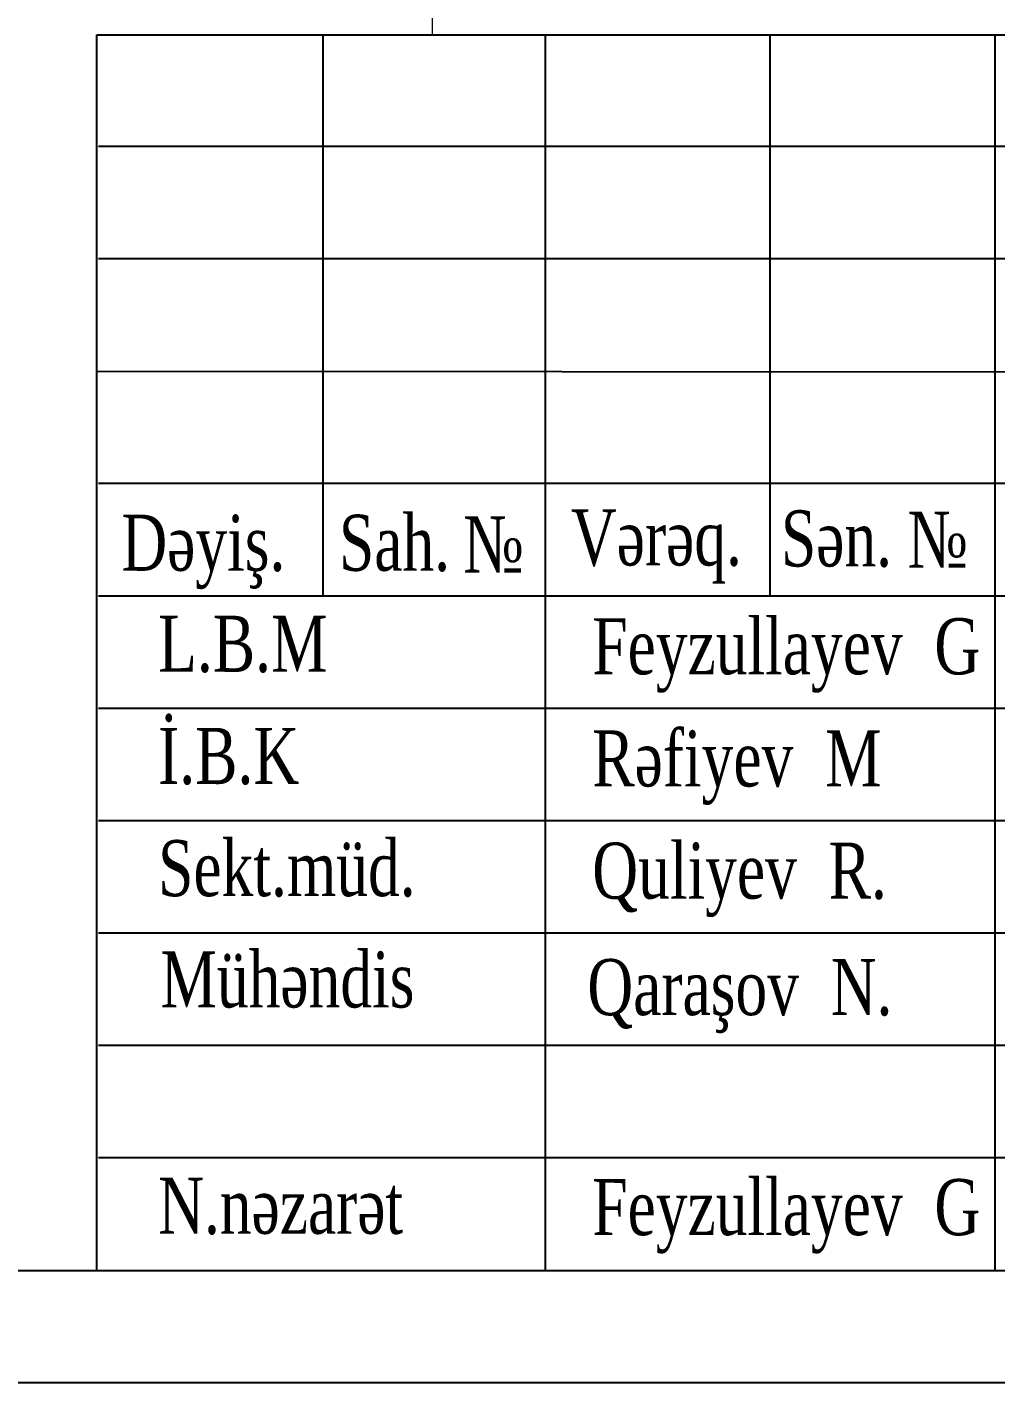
# Model space of a CAD drawing. Header units: millimetres. Extents: x 873544 to 1143527, y -837564 to -766512.
# Drawn here: x 1029487 to 1034006, y -796268 to -789948 of the extents above; entities that cross this region are included whole.
import ezdxf

# ---------------------------------------------------------------- set-up
doc = ezdxf.new("R2010")
doc.units = ezdxf.units.MM
doc.layers.add('cədvəl xətti-25', color=7, linetype='Continuous', lineweight=25)
doc.layers.add('Xarici razm.-1', color=7, linetype='Continuous', lineweight=9)
doc.styles.add('400', font='times.ttf', dxfattribs={"width": 0.75, "height": 300})

# ---------------------------------------------------------------- blocks, each defined once
blk = doc.blocks.new('dsdvvvf')
at = {"color": 0, "lineweight": 25, "ltscale": 15}
for p, q in [((967185.7, -668816.4), (967185.7, -663055.1)), ((967185.7, -663055.1), (986569.1, -663055.1)), ((967185.7, -663055.1), (969281.2, -663055.1)), ((968241.6, -665670.5), (968241.6, -663055.1)), ((969278.6, -668816.4), (969278.6, -663055.1)), ((970325.6, -665671.2), (970325.6, -663055.5)), ((971374.1, -663055.1), (971374.1, -668816.4)), ((967193.8, -663575), (973996.1, -663575)), ((967193.8, -664098.9), (973996.1, -664098.9)), ((973996.1, -664630.1), (967184.3, -664625.4)), ((967193.8, -665146.6), (973996.1, -665146.6)), ((967193.8, -665670.5), (973996.1, -665670.5)), ((967193.8, -666194.4), (973996.1, -666194.4)), ((967193.8, -666718.2), (973996.1, -666718.2)), ((967193.8, -667242.1), (973996.1, -667242.1)), ((967193.8, -667766), (973996.1, -667766)), ((967193.8, -668289.9), (973996.1, -668289.9))]:
    blk.add_line(p, q, dxfattribs=at)
at = {"lineweight": 25, "ltscale": 15}
blk.add_line((947069, -668816.4), (986569.1, -668816.4), dxfattribs=at)
at = {"lineweight": 25}
blk.add_line((987092.9, -669340.2), (944973.5, -669340.2), dxfattribs=at)
at = {"lineweight": 25, "ltscale": 15, "style": '400', "width": 0.75}
for s, height, p in [('Vərəq.', 261.46, (969396.6, -665529.5)), ('Sən.', 261.46, (970376, -665534)), ('№', 261.5, (970965.8, -665540.5))]:
    blk.add_text(s, height=height, dxfattribs=at).set_placement(p)
at = {"lineweight": 25, "ltscale": 15, "attachment_point": 1, "style": '400'}
for s, insert, char_height, width in [('{\\fTimes New Roman|b0|i0|c238|p18; Sah.}', (968240.6, -665292.7), 261.46, 6461.913), ('D{\\fTimes New Roman|b0|i0|c238|p18;əyiş.}', (967299.7, -665292.7), 261.46, 6461.913), ('№ ', (968894.6, -665301.1), 261.46, 6461.913), ('{\\fTimes New Roman|b0|i0|c238|p18;L}.{\\fTimes New Roman|b0|i0|c238|p18;B}.М', (967471.2, -665763.8), 261.46, 7890.003), ('{\\fTimes New Roman|b0|i0|c238|p18;Feyzullayev  G}', (969496.2, -665775.4), 261.458, 7889.931), ('{\\fTimes New Roman|b0|i0|c238|p18;İ}.{\\fTimes New Roman|b0|i0|c238|p18;B}.{\\fTimes New Roman|b0|i0|c238|p18;K}', (967471.2, -666286.7), 261.4602, 7890.003), ('{\\fTimes New Roman|b0|i0|c238|p18;Rəfiyev  M}', (969496.2, -666298.3), 261.458, 7889.931), ('{\\fTimes New Roman|b0|i0|c238|p18;Sekt.müd.}', (967471.2, -666809.6), 261.46, 7890.003), ('{\\fTimes New Roman|b0|i0|c238|p18;Quliyev  R.}', (969496.2, -666821.3), 261.458, 7889.931), ('{\\fTimes New Roman|b0|i0|c238|p18;Mühəndis}', (967482, -667328.7), 261.46, 7890.003), ('{\\fTimes New Roman|b0|i0|c238|p18;Qaraşov  N.}', (969473.1, -667364.2), 261.46, 7890.003), ('{\\fTimes New Roman|b0|i0|c238|p18;Feyzullayev  G}', (969496.2, -668390), 261.458, 7889.931), ('{\\fTimes New Roman|b0|i0|c238|p18;N.nəzarət}', (967471.2, -668383.7), 261.46, 7890.003)]:
    blk.add_mtext(s, dxfattribs=dict(at, insert=insert, char_height=char_height, width=width))

msp = doc.modelspace()

# ---------------------------------------------------------------- linework, layer by layer
at = {"color": 0, "lineweight": 5, "ltscale": 15}
msp.add_line((1031908.4, -789983.1), (1034003.9, -789983.1), dxfattribs=at)
at = {"layer": 'cədvəl xətti-25', "linetype": 'Continuous', "lineweight": 20}
msp.add_lwpolyline([(1047815.1, -789983.5), (1031377.6, -789983.5), (1031377.6, -786157.4), (1047815.1, -786157.4), (1047815.1, -789983.5)], dxfattribs=at)

# ---------------------------------------------------------------- block references
at = {"layer": 'Xarici razm.-1', "color": 131}
msp.add_blockref('dsdvvvf', (62627.1, -126927.9), dxfattribs=at)

doc.saveas('drawing.dxf')
